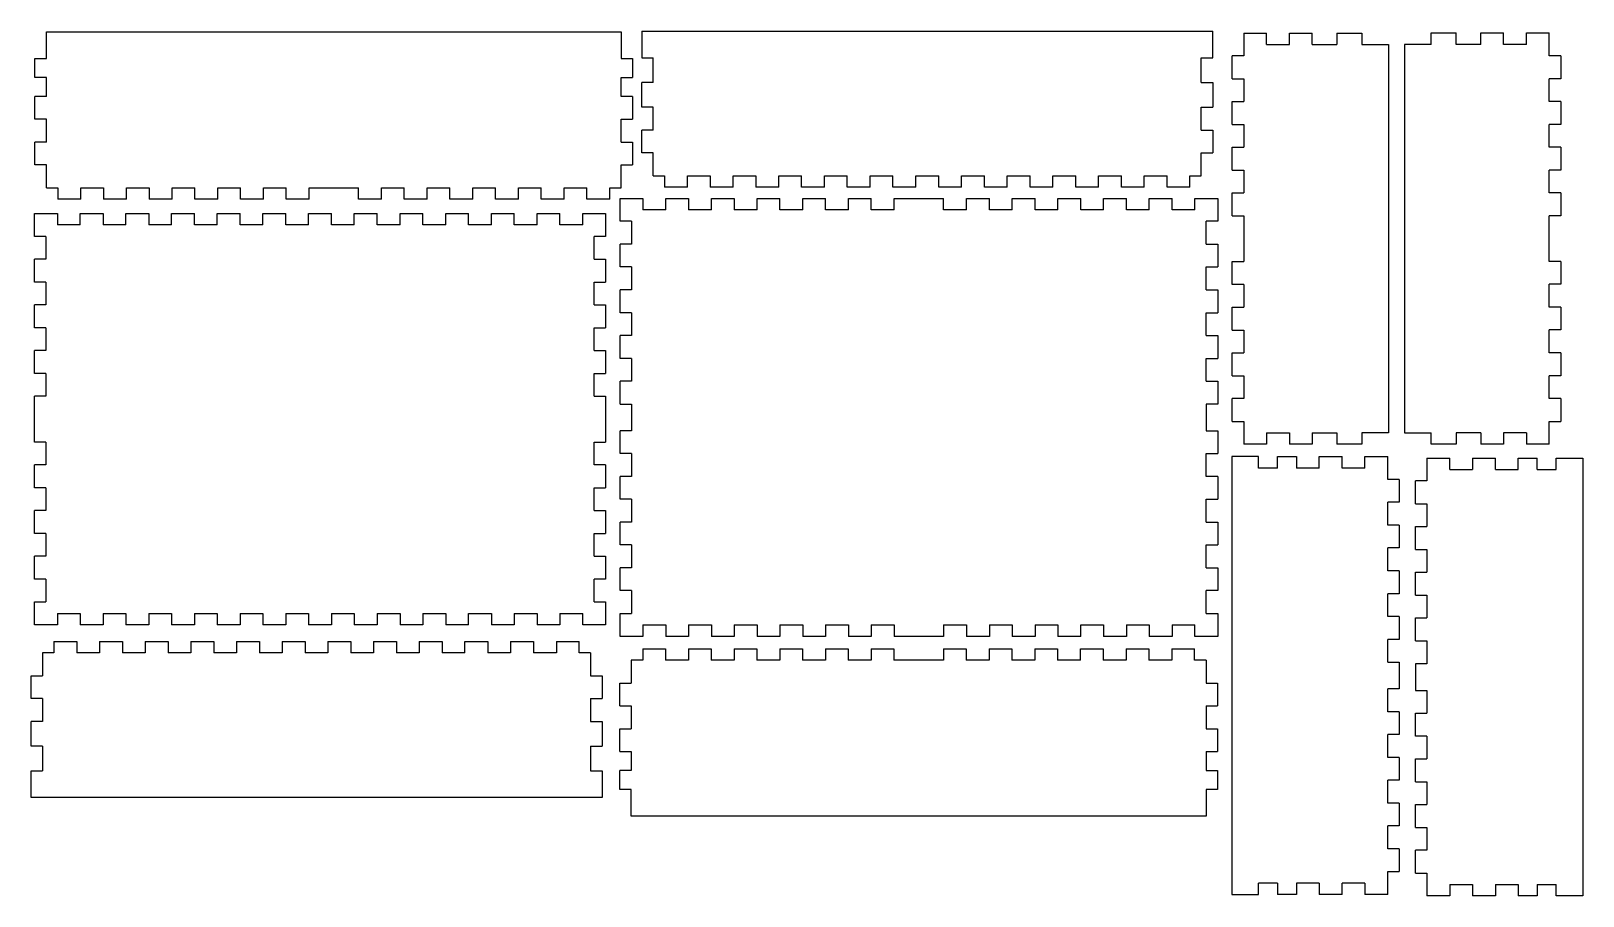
# Model space of a CAD drawing. Extents: x -204 to 204, y -114 to 114.
import ezdxf

# ---------------------------------------------------------------- set-up
doc = ezdxf.new("R2010")
doc.units = 0
doc.layers.get('0').update_dxf_attribs({"linetype": 'CONTINUOUS'})

msp = doc.modelspace()

# ---------------------------------------------------------------- linework, layer by layer
for p, q in [((-199.81, 106.4), (-199.81, 113.4)), ((-199.81, 113.4), (-48.81, 113.4)), ((-48.81, 113.4), (-48.81, 106.4)), ((-43.41, 113.57), (-43.41, 106.57)), ((-43.41, 113.57), (106.59, 113.57)), ((106.59, 106.57), (106.59, 113.57)), ((114.73, 113.05), (114.73, 107.05)), ((114.73, 113.05), (120.73, 113.05)), ((120.73, 110.05), (120.73, 113.05)), ((126.73, 110.05), (126.73, 113.05)), ((126.73, 113.05), (132.73, 113.05)), ((132.73, 110.05), (132.73, 113.05)), ((139.23, 113.05), (145.73, 113.05)), ((139.23, 113.05), (139.23, 110.05)), ((145.73, 113.05), (145.73, 110.05)), ((164, 110.06), (164, 113.06)), ((164, 113.06), (170.5, 113.06)), ((170.5, 110.06), (170.5, 113.06)), ((177, 110.06), (177, 113.06)), ((177, 113.06), (183, 113.06)), ((183, 110.06), (183, 113.06)), ((189, 110.06), (189, 113.06)), ((189, 113.06), (195, 113.06)), ((195, 107.06), (195, 113.06)), ((-202.81, 101.4), (-202.81, 106.4)), ((-202.81, 106.4), (-199.81, 106.4)), ((-48.81, 106.4), (-45.81, 106.4)), ((-45.81, 106.4), (-45.81, 101.4)), ((-43.41, 106.57), (-40.41, 106.57)), ((-40.41, 100.07), (-40.41, 106.57)), ((103.59, 100.07), (103.59, 106.57)), ((103.59, 106.57), (106.59, 106.57)), ((111.73, 101.05), (111.73, 107.05)), ((114.73, 107.05), (111.73, 107.05)), ((120.73, 110.05), (126.73, 110.05)), ((132.73, 110.05), (139.23, 110.05)), ((145.73, 110.05), (152.73, 110.05)), ((152.73, 110.05), (152.73, 8.05)), ((164, 110.06), (157, 110.06)), ((157, 110.06), (157, 8.06)), ((177, 110.06), (170.5, 110.06)), ((189, 110.06), (183, 110.06)), ((198, 107.06), (195, 107.06)), ((198, 107.06), (198, 101.06)), ((-199.81, 101.4), (-202.81, 101.4)), ((-199.81, 96.4), (-199.81, 101.4)), ((-48.81, 101.4), (-45.81, 101.4)), ((-48.81, 96.4), (-48.81, 101.4)), ((-43.41, 93.57), (-43.41, 100.07)), ((-40.41, 100.07), (-43.41, 100.07)), ((103.59, 100.07), (106.59, 100.07)), ((106.59, 100.07), (106.59, 93.57)), ((111.73, 101.05), (114.73, 101.05)), ((114.73, 101.05), (114.73, 95.05)), ((198, 101.06), (195, 101.06)), ((195, 95.06), (195, 101.06)), ((-202.81, 90.4), (-202.81, 96.4)), ((-199.81, 96.4), (-202.81, 96.4)), ((-45.81, 96.4), (-48.81, 96.4)), ((-45.81, 96.4), (-45.81, 90.4)), ((111.73, 89.05), (111.73, 95.05)), ((111.73, 95.05), (114.73, 95.05)), ((198, 95.06), (195, 95.06)), ((198, 95.06), (198, 89.06)), ((-199.81, 90.4), (-202.81, 90.4)), ((-199.81, 84.4), (-199.81, 90.4)), ((-48.81, 84.4), (-48.81, 90.4)), ((-48.81, 90.4), (-45.81, 90.4)), ((-40.41, 93.57), (-43.41, 93.57)), ((-40.41, 87.57), (-40.41, 93.57)), ((103.59, 93.57), (106.59, 93.57)), ((103.59, 87.57), (103.59, 93.57)), ((-43.41, 81.57), (-43.41, 87.57)), ((-40.41, 87.57), (-43.41, 87.57)), ((103.59, 87.57), (106.59, 87.57)), ((106.59, 87.57), (106.59, 81.57)), ((111.73, 89.05), (114.73, 89.05)), ((114.73, 89.05), (114.73, 83.05)), ((195, 83.06), (195, 89.06)), ((198, 89.06), (195, 89.06)), ((-199.81, 84.4), (-202.81, 84.4)), ((-202.81, 78.4), (-202.81, 84.4)), ((-48.81, 84.4), (-45.81, 84.4)), ((-45.81, 84.4), (-45.81, 78.4)), ((-40.41, 81.57), (-43.41, 81.57)), ((-40.41, 75.57), (-40.41, 81.57)), ((103.59, 81.57), (106.59, 81.57)), ((103.59, 75.57), (103.59, 81.57)), ((111.73, 77.05), (111.73, 83.05)), ((111.73, 83.05), (114.73, 83.05)), ((198, 83.06), (195, 83.06)), ((198, 83.06), (198, 77.06)), ((-199.81, 78.4), (-202.81, 78.4)), ((-199.81, 72.4), (-199.81, 78.4)), ((-48.81, 72.4), (-48.81, 78.4)), ((-48.81, 78.4), (-45.81, 78.4)), ((-40.41, 75.57), (-37.41, 75.57)), ((-37.41, 75.57), (-37.41, 72.57)), ((-31.41, 72.57), (-31.41, 75.57)), ((-31.41, 75.57), (-25.41, 75.57)), ((-25.41, 75.57), (-25.41, 72.57)), ((-19.41, 72.57), (-19.41, 75.57)), ((-19.41, 75.57), (-13.41, 75.57)), ((-13.41, 75.57), (-13.41, 72.57)), ((-7.41, 72.57), (-7.41, 75.57)), ((-7.41, 75.57), (-1.41, 75.57)), ((-1.41, 72.57), (-1.41, 75.57)), ((4.59, 72.57), (4.59, 75.57)), ((4.59, 75.57), (10.59, 75.57)), ((10.59, 72.57), (10.59, 75.57)), ((16.59, 72.57), (16.59, 75.57)), ((16.59, 75.57), (22.59, 75.57)), ((22.59, 72.57), (22.59, 75.57)), ((28.59, 72.57), (28.59, 75.57)), ((28.59, 75.57), (34.59, 75.57)), ((34.59, 72.57), (34.59, 75.57)), ((40.59, 72.57), (40.59, 75.57)), ((40.59, 75.57), (46.59, 75.57)), ((46.59, 72.57), (46.59, 75.57)), ((52.59, 72.57), (52.59, 75.57)), ((52.59, 75.57), (58.59, 75.57)), ((58.59, 72.57), (58.59, 75.57)), ((64.59, 75.57), (70.59, 75.57)), ((64.59, 72.57), (64.59, 75.57)), ((70.59, 72.57), (70.59, 75.57)), ((76.59, 72.57), (76.59, 75.57)), ((76.59, 75.57), (82.59, 75.57)), ((82.59, 72.57), (82.59, 75.57)), ((88.59, 72.57), (88.59, 75.57)), ((88.59, 75.57), (94.59, 75.57)), ((94.59, 72.57), (94.59, 75.57)), ((100.59, 72.57), (100.59, 75.57)), ((100.59, 75.57), (103.59, 75.57)), ((111.73, 77.05), (114.73, 77.05)), ((114.73, 77.05), (114.73, 71.05)), ((195, 71.06), (195, 77.06)), ((198, 77.06), (195, 77.06)), ((-199.81, 72.4), (-196.81, 72.4)), ((-196.81, 72.4), (-196.81, 69.4)), ((-190.81, 69.4), (-196.81, 69.4)), ((-190.81, 69.4), (-190.81, 72.4)), ((-190.81, 72.4), (-184.81, 72.4)), ((-184.81, 72.4), (-184.81, 69.4)), ((-178.81, 69.4), (-184.81, 69.4)), ((-178.81, 72.4), (-172.81, 72.4)), ((-178.81, 69.4), (-178.81, 72.4)), ((-172.81, 72.4), (-172.81, 69.4)), ((-166.81, 69.4), (-172.81, 69.4)), ((-166.81, 69.4), (-166.81, 72.4)), ((-166.81, 72.4), (-160.81, 72.4)), ((-160.81, 69.4), (-160.81, 72.4)), ((-154.81, 69.4), (-160.81, 69.4)), ((-154.81, 69.4), (-154.81, 72.4)), ((-154.81, 72.4), (-148.81, 72.4)), ((-148.81, 69.4), (-148.81, 72.4)), ((-142.81, 69.4), (-148.81, 69.4)), ((-142.81, 72.4), (-136.81, 72.4)), ((-142.81, 69.4), (-142.81, 72.4)), ((-136.81, 69.4), (-136.81, 72.4)), ((-130.81, 69.4), (-136.81, 69.4)), ((-130.81, 72.4), (-117.81, 72.4)), ((-130.81, 69.4), (-130.81, 72.4)), ((-117.81, 69.4), (-117.81, 72.4)), ((-111.81, 69.4), (-117.81, 69.4)), ((-111.81, 69.4), (-111.81, 72.4)), ((-111.81, 72.4), (-105.81, 72.4)), ((-105.81, 69.4), (-105.81, 72.4)), ((-99.81, 69.4), (-105.81, 69.4)), ((-99.81, 69.4), (-99.81, 72.4)), ((-99.81, 72.4), (-93.81, 72.4)), ((-93.81, 69.4), (-93.81, 72.4)), ((-87.81, 69.4), (-93.81, 69.4)), ((-87.81, 69.4), (-87.81, 72.4)), ((-87.81, 72.4), (-81.81, 72.4)), ((-81.81, 69.4), (-81.81, 72.4)), ((-75.81, 69.4), (-81.81, 69.4)), ((-75.81, 69.4), (-75.81, 72.4)), ((-75.81, 72.4), (-69.81, 72.4)), ((-69.81, 69.4), (-69.81, 72.4)), ((-63.81, 69.4), (-69.81, 69.4)), ((-63.81, 72.4), (-57.81, 72.4)), ((-63.81, 69.4), (-63.81, 72.4)), ((-57.81, 69.4), (-57.81, 72.4)), ((-51.81, 69.4), (-57.81, 69.4)), ((-51.81, 69.4), (-51.81, 72.4)), ((-51.81, 72.4), (-48.81, 72.4)), ((-49.1, 69.61), (-43.1, 69.61)), ((-49.1, 63.61), (-49.1, 69.61)), ((-43.1, 69.61), (-43.1, 66.61)), ((-31.41, 72.57), (-37.41, 72.57)), ((-37.1, 66.61), (-37.1, 69.61)), ((-37.1, 69.61), (-31.1, 69.61)), ((-31.1, 69.61), (-31.1, 66.61)), ((-19.41, 72.57), (-25.41, 72.57)), ((-25.1, 66.61), (-25.1, 69.61)), ((-25.1, 69.61), (-19.1, 69.61)), ((-19.1, 69.61), (-19.1, 66.61)), ((-7.41, 72.57), (-13.41, 72.57)), ((-13.1, 66.61), (-13.1, 69.61)), ((-13.1, 69.61), (-7.1, 69.61)), ((-7.1, 66.61), (-7.1, 69.61)), ((4.59, 72.57), (-1.41, 72.57)), ((-1.1, 66.61), (-1.1, 69.61)), ((-1.1, 69.61), (4.9, 69.61)), ((4.9, 66.61), (4.9, 69.61)), ((16.59, 72.57), (10.59, 72.57)), ((10.9, 69.61), (16.9, 69.61)), ((10.9, 66.61), (10.9, 69.61)), ((16.9, 66.61), (16.9, 69.61)), ((28.59, 72.57), (22.59, 72.57)), ((22.9, 66.61), (22.9, 69.61)), ((22.9, 69.61), (35.9, 69.61)), ((40.59, 72.57), (34.59, 72.57)), ((35.9, 66.61), (35.9, 69.61)), ((41.9, 66.61), (41.9, 69.61)), ((41.9, 69.61), (47.9, 69.61)), ((52.59, 72.57), (46.59, 72.57)), ((47.9, 66.61), (47.9, 69.61)), ((53.9, 66.61), (53.9, 69.61)), ((53.9, 69.61), (59.9, 69.61)), ((64.59, 72.57), (58.59, 72.57)), ((59.9, 66.61), (59.9, 69.61)), ((65.9, 66.61), (65.9, 69.61)), ((65.9, 69.61), (71.9, 69.61)), ((76.59, 72.57), (70.59, 72.57)), ((71.9, 66.61), (71.9, 69.61)), ((77.9, 69.61), (83.9, 69.61)), ((77.9, 66.61), (77.9, 69.61)), ((88.59, 72.57), (82.59, 72.57)), ((83.9, 66.61), (83.9, 69.61)), ((89.9, 69.61), (95.9, 69.61)), ((89.9, 66.61), (89.9, 69.61)), ((100.59, 72.57), (94.59, 72.57)), ((95.9, 66.61), (95.9, 69.61)), ((101.9, 69.61), (107.9, 69.61)), ((101.9, 66.61), (101.9, 69.61)), ((107.9, 69.61), (107.9, 63.61)), ((111.73, 71.05), (114.73, 71.05)), ((111.73, 65.05), (111.73, 71.05)), ((198, 71.06), (195, 71.06)), ((198, 71.06), (198, 65.06)), ((-202.92, 65.64), (-196.92, 65.64)), ((-202.92, 59.64), (-202.92, 65.64)), ((-196.92, 65.64), (-196.92, 62.64)), ((-190.92, 62.64), (-190.92, 65.64)), ((-190.92, 65.64), (-184.92, 65.64)), ((-184.92, 65.64), (-184.92, 62.64)), ((-178.92, 62.64), (-178.92, 65.64)), ((-178.92, 65.64), (-172.92, 65.64)), ((-172.92, 65.64), (-172.92, 62.64)), ((-166.92, 62.64), (-166.92, 65.64)), ((-166.92, 65.64), (-160.92, 65.64)), ((-160.92, 62.64), (-160.92, 65.64)), ((-154.92, 62.64), (-154.92, 65.64)), ((-154.92, 65.64), (-148.92, 65.64)), ((-148.92, 62.64), (-148.92, 65.64)), ((-142.92, 65.64), (-136.92, 65.64)), ((-142.92, 62.64), (-142.92, 65.64)), ((-136.92, 62.64), (-136.92, 65.64)), ((-130.92, 62.64), (-130.92, 65.64)), ((-130.92, 65.64), (-124.92, 65.64)), ((-124.92, 62.64), (-124.92, 65.64)), ((-118.92, 62.64), (-118.92, 65.64)), ((-118.92, 65.64), (-112.92, 65.64)), ((-112.92, 62.64), (-112.92, 65.64)), ((-106.92, 62.64), (-106.92, 65.64)), ((-106.92, 65.64), (-100.92, 65.64)), ((-100.92, 62.64), (-100.92, 65.64)), ((-94.92, 62.64), (-94.92, 65.64)), ((-94.92, 65.64), (-88.92, 65.64)), ((-88.92, 62.64), (-88.92, 65.64)), ((-82.92, 62.64), (-82.92, 65.64)), ((-82.92, 65.64), (-76.92, 65.64)), ((-76.92, 62.64), (-76.92, 65.64)), ((-70.92, 62.64), (-70.92, 65.64)), ((-70.92, 65.64), (-64.92, 65.64)), ((-64.92, 62.64), (-64.92, 65.64)), ((-58.92, 65.64), (-52.92, 65.64)), ((-58.92, 62.64), (-58.92, 65.64)), ((-52.92, 65.64), (-52.92, 59.64)), ((-37.1, 66.61), (-43.1, 66.61)), ((-25.1, 66.61), (-31.1, 66.61)), ((-13.1, 66.61), (-19.1, 66.61)), ((-1.1, 66.61), (-7.1, 66.61)), ((10.9, 66.61), (4.9, 66.61)), ((22.9, 66.61), (16.9, 66.61)), ((41.9, 66.61), (35.9, 66.61)), ((53.9, 66.61), (47.9, 66.61)), ((65.9, 66.61), (59.9, 66.61)), ((77.9, 66.61), (71.9, 66.61)), ((89.9, 66.61), (83.9, 66.61)), ((101.9, 66.61), (95.9, 66.61)), ((-190.92, 62.64), (-196.92, 62.64)), ((-178.92, 62.64), (-184.92, 62.64)), ((-166.92, 62.64), (-172.92, 62.64)), ((-154.92, 62.64), (-160.92, 62.64)), ((-142.92, 62.64), (-148.92, 62.64)), ((-130.92, 62.64), (-136.92, 62.64)), ((-118.92, 62.64), (-124.92, 62.64)), ((-106.92, 62.64), (-112.92, 62.64)), ((-94.92, 62.64), (-100.92, 62.64)), ((-82.92, 62.64), (-88.92, 62.64)), ((-70.92, 62.64), (-76.92, 62.64)), ((-58.92, 62.64), (-64.92, 62.64)), ((-46.1, 63.61), (-49.1, 63.61)), ((-46.1, 63.61), (-46.1, 57.61)), ((104.9, 57.61), (104.9, 63.61)), ((107.9, 63.61), (104.9, 63.61)), ((111.73, 65.05), (114.73, 65.05)), ((114.73, 65.05), (114.73, 53.05)), ((195, 53.06), (195, 65.06)), ((198, 65.06), (195, 65.06)), ((-199.92, 59.64), (-202.92, 59.64)), ((-199.92, 59.64), (-199.92, 53.64)), ((-52.92, 59.64), (-55.92, 59.64)), ((-55.92, 53.64), (-55.92, 59.64)), ((-46.1, 57.61), (-49.1, 57.61)), ((-49.1, 51.61), (-49.1, 57.61)), ((104.9, 57.61), (107.9, 57.61)), ((107.9, 57.61), (107.9, 51.61)), ((-202.92, 47.64), (-202.92, 53.64)), ((-199.92, 53.64), (-202.92, 53.64)), ((-55.92, 53.64), (-52.92, 53.64)), ((-52.92, 53.64), (-52.92, 47.64)), ((111.73, 53.05), (114.73, 53.05)), ((111.73, 47.05), (111.73, 53.05)), ((198, 53.06), (195, 53.06)), ((198, 53.06), (198, 47.06)), ((-46.1, 51.61), (-49.1, 51.61)), ((-46.1, 51.61), (-46.1, 45.61)), ((104.9, 45.61), (104.9, 51.61)), ((104.9, 51.61), (107.9, 51.61)), ((-199.92, 47.64), (-202.92, 47.64)), ((-199.92, 47.64), (-199.92, 41.64)), ((-55.92, 47.64), (-52.92, 47.64)), ((-55.92, 41.64), (-55.92, 47.64)), ((-46.1, 45.61), (-49.1, 45.61)), ((-49.1, 39.61), (-49.1, 45.61)), ((104.9, 45.61), (107.9, 45.61)), ((107.9, 45.61), (107.9, 39.61)), ((114.73, 47.05), (111.73, 47.05)), ((114.73, 47.05), (114.73, 41.05)), ((195, 41.06), (195, 47.06)), ((198, 47.06), (195, 47.06)), ((-202.92, 35.64), (-202.92, 41.64)), ((-199.92, 41.64), (-202.92, 41.64)), ((-55.92, 41.64), (-52.92, 41.64)), ((-52.92, 41.64), (-52.92, 35.64)), ((111.73, 35.05), (111.73, 41.05)), ((111.73, 41.05), (114.73, 41.05)), ((198, 41.06), (195, 41.06)), ((198, 41.06), (198, 35.06)), ((-46.1, 39.61), (-49.1, 39.61)), ((-46.1, 39.61), (-46.1, 33.61)), ((104.9, 39.61), (107.9, 39.61)), ((104.9, 33.61), (104.9, 39.61)), ((-199.92, 35.64), (-202.92, 35.64)), ((-199.92, 35.64), (-199.92, 29.64)), ((-55.92, 35.64), (-52.92, 35.64)), ((-55.92, 29.64), (-55.92, 35.64)), ((-46.1, 33.61), (-49.1, 33.61)), ((-49.1, 27.61), (-49.1, 33.61)), ((104.9, 33.61), (107.9, 33.61)), ((107.9, 33.61), (107.9, 27.61)), ((111.73, 35.05), (114.73, 35.05)), ((114.73, 35.05), (114.73, 29.05)), ((195, 29.06), (195, 35.06)), ((198, 35.06), (195, 35.06)), ((-202.92, 23.64), (-202.92, 29.64)), ((-199.92, 29.64), (-202.92, 29.64)), ((-55.92, 29.64), (-52.92, 29.64)), ((-52.92, 29.64), (-52.92, 23.64)), ((111.73, 23.05), (111.73, 29.05)), ((111.73, 29.05), (114.73, 29.05)), ((198, 29.06), (195, 29.06)), ((198, 29.06), (198, 23.06)), ((-46.1, 27.61), (-49.1, 27.61)), ((-46.1, 27.61), (-46.1, 21.61)), ((104.9, 21.61), (104.9, 27.61)), ((104.9, 27.61), (107.9, 27.61)), ((-199.92, 23.64), (-202.92, 23.64)), ((-199.92, 23.64), (-199.92, 17.64)), ((-55.92, 23.64), (-52.92, 23.64)), ((-55.92, 17.64), (-55.92, 23.64)), ((-49.1, 15.61), (-49.1, 21.61)), ((-46.1, 21.61), (-49.1, 21.61)), ((104.9, 21.61), (107.9, 21.61)), ((107.9, 21.61), (107.9, 15.61)), ((111.73, 23.05), (114.73, 23.05)), ((114.73, 23.05), (114.73, 17.05)), ((195, 17.06), (195, 23.06)), ((198, 23.06), (195, 23.06)), ((-202.92, 5.64), (-202.92, 17.64)), ((-199.92, 17.64), (-202.92, 17.64)), ((-55.92, 17.64), (-52.92, 17.64)), ((-52.92, 17.64), (-52.92, 5.64)), ((114.73, 17.05), (111.73, 17.05)), ((111.73, 11.05), (111.73, 17.05)), ((198, 17.06), (195, 17.06)), ((198, 17.06), (198, 11.06)), ((-49.1, 15.61), (-46.1, 15.61)), ((-46.1, 15.61), (-46.1, 8.61)), ((107.9, 15.61), (104.9, 15.61)), ((104.9, 15.61), (104.9, 8.61)), ((-49.1, 2.61), (-49.1, 8.61)), ((-46.1, 8.61), (-49.1, 8.61)), ((104.9, 8.61), (107.9, 8.61)), ((107.9, 8.61), (107.9, 2.61)), ((111.73, 11.05), (114.73, 11.05)), ((114.73, 11.05), (114.73, 5.05)), ((195, 5.06), (195, 11.06)), ((195, 11.06), (198, 11.06)), ((-199.92, 5.64), (-202.92, 5.64)), ((-199.92, 5.64), (-199.92, -0.36)), ((-55.92, 5.64), (-52.92, 5.64)), ((-55.92, -0.36), (-55.92, 5.64)), ((120.73, 5.05), (114.73, 5.05)), ((120.73, 8.05), (126.73, 8.05)), ((120.73, 8.05), (120.73, 5.05)), ((126.73, 8.05), (126.73, 5.05)), ((132.73, 5.05), (126.73, 5.05)), ((132.73, 8.05), (139.23, 8.05)), ((132.73, 8.05), (132.73, 5.05)), ((139.23, 8.05), (139.23, 5.05)), ((145.73, 5.05), (139.23, 5.05)), ((152.73, 8.05), (145.73, 8.05)), ((145.73, 8.05), (145.73, 5.05)), ((157, 8.06), (164, 8.06)), ((164, 5.06), (164, 8.06)), ((170.5, 5.06), (164, 5.06)), ((170.5, 8.06), (170.5, 5.06)), ((177, 8.06), (170.5, 8.06)), ((177, 8.06), (177, 5.06)), ((183, 5.06), (177, 5.06)), ((183, 8.06), (183, 5.06)), ((189, 8.06), (183, 8.06)), ((189, 8.06), (189, 5.06)), ((195, 5.06), (189, 5.06)), ((-46.1, 2.61), (-49.1, 2.61)), ((-46.1, 2.61), (-46.1, -3.39)), ((104.9, 2.61), (107.9, 2.61)), ((104.9, -3.39), (104.9, 2.61)), ((111.57, 1.81), (111.57, -113.19)), ((118.57, 1.81), (111.57, 1.81)), ((118.57, -1.19), (118.57, 1.81)), ((123.57, -1.19), (123.57, 1.81)), ((123.57, 1.81), (128.57, 1.81)), ((128.57, 1.81), (128.57, -1.19)), ((134.57, 1.81), (140.57, 1.81)), ((134.57, -1.19), (134.57, 1.81)), ((140.57, -1.19), (140.57, 1.81)), ((146.57, 1.81), (152.57, 1.81)), ((146.57, -1.19), (146.57, 1.81)), ((152.57, -4.19), (152.57, 1.81)), ((162.85, 1.43), (162.85, -4.57)), ((162.85, 1.43), (168.85, 1.43)), ((168.85, -1.57), (168.85, 1.43)), ((174.85, 1.43), (180.85, 1.43)), ((174.85, 1.43), (174.85, -1.57)), ((180.85, -1.57), (180.85, 1.43)), ((186.85, -1.57), (186.85, 1.43)), ((186.85, 1.43), (191.85, 1.43)), ((191.85, -1.57), (191.85, 1.43)), ((196.85, -1.57), (196.85, 1.43)), ((196.85, 1.43), (203.85, 1.43)), ((203.85, 1.43), (203.85, -113.57)), ((-202.92, -6.36), (-202.92, -0.36)), ((-199.92, -0.36), (-202.92, -0.36)), ((-52.92, -0.36), (-55.92, -0.36)), ((-52.92, -0.36), (-52.92, -6.36)), ((-49.1, -9.39), (-49.1, -3.39)), ((-46.1, -3.39), (-49.1, -3.39)), ((107.9, -3.39), (104.9, -3.39)), ((107.9, -3.39), (107.9, -9.39)), ((123.57, -1.19), (118.57, -1.19)), ((134.57, -1.19), (128.57, -1.19)), ((146.57, -1.19), (140.57, -1.19)), ((168.85, -1.57), (174.85, -1.57)), ((180.85, -1.57), (186.85, -1.57)), ((191.85, -1.57), (196.85, -1.57)), ((-199.92, -6.36), (-202.92, -6.36)), ((-199.92, -6.36), (-199.92, -12.36)), ((-55.92, -6.36), (-52.92, -6.36)), ((-55.92, -12.36), (-55.92, -6.36)), ((155.57, -4.19), (152.57, -4.19)), ((155.57, -4.19), (155.57, -10.19)), ((159.85, -10.57), (159.85, -4.57)), ((162.85, -4.57), (159.85, -4.57)), ((-46.1, -9.39), (-49.1, -9.39)), ((-46.1, -9.39), (-46.1, -15.39)), ((104.9, -9.39), (107.9, -9.39)), ((104.9, -15.39), (104.9, -9.39)), ((155.57, -10.19), (152.57, -10.19)), ((152.57, -16.19), (152.57, -10.19)), ((159.85, -10.57), (162.85, -10.57)), ((162.85, -10.57), (162.85, -16.57)), ((-202.92, -18.36), (-202.92, -12.36)), ((-199.92, -12.36), (-202.92, -12.36)), ((-55.92, -12.36), (-52.92, -12.36)), ((-52.92, -12.36), (-52.92, -18.36)), ((-46.1, -15.39), (-49.1, -15.39)), ((-49.1, -21.39), (-49.1, -15.39)), ((104.9, -15.39), (107.9, -15.39)), ((107.9, -15.39), (107.9, -21.39)), ((155.57, -16.19), (152.57, -16.19)), ((155.57, -16.19), (155.57, -22.19)), ((-199.92, -18.36), (-202.92, -18.36)), ((-199.92, -18.36), (-199.92, -24.36)), ((-55.92, -18.36), (-52.92, -18.36)), ((-55.92, -24.36), (-55.92, -18.36)), ((159.85, -22.57), (159.85, -16.57)), ((159.85, -16.57), (162.85, -16.57)), ((-202.92, -30.36), (-202.92, -24.36)), ((-199.92, -24.36), (-202.92, -24.36)), ((-55.92, -24.36), (-52.92, -24.36)), ((-52.92, -24.36), (-52.92, -30.36)), ((-46.1, -21.39), (-49.1, -21.39)), ((-46.1, -21.39), (-46.1, -27.39)), ((104.9, -21.39), (107.9, -21.39)), ((104.9, -27.39), (104.9, -21.39)), ((155.57, -22.19), (152.57, -22.19)), ((152.57, -28.19), (152.57, -22.19)), ((159.85, -22.57), (162.85, -22.57)), ((162.85, -22.57), (162.85, -28.57)), ((-46.1, -27.39), (-49.1, -27.39)), ((-49.1, -33.39), (-49.1, -27.39)), ((104.9, -27.39), (107.9, -27.39)), ((107.9, -27.39), (107.9, -33.39)), ((155.57, -28.19), (152.57, -28.19)), ((155.57, -28.19), (155.57, -34.19)), ((-199.92, -30.36), (-202.92, -30.36)), ((-199.92, -30.36), (-199.92, -36.36)), ((-52.92, -30.36), (-55.92, -30.36)), ((-55.92, -36.36), (-55.92, -30.36)), ((159.85, -34.57), (159.85, -28.57)), ((159.85, -28.57), (162.85, -28.57)), ((-202.92, -42.36), (-202.92, -36.36)), ((-202.92, -36.36), (-199.92, -36.36)), ((-55.92, -36.36), (-52.92, -36.36)), ((-52.92, -36.36), (-52.92, -42.36)), ((-46.1, -33.39), (-49.1, -33.39)), ((-46.1, -33.39), (-46.1, -39.39)), ((107.9, -33.39), (104.9, -33.39)), ((104.9, -39.39), (104.9, -33.39)), ((155.57, -34.19), (152.57, -34.19)), ((152.57, -40.19), (152.57, -34.19)), ((159.85, -34.57), (162.85, -34.57)), ((162.85, -34.57), (162.85, -40.57)), ((-196.92, -39.36), (-190.92, -39.36)), ((-196.92, -39.36), (-196.92, -42.36)), ((-190.92, -39.36), (-190.92, -42.36)), ((-184.92, -39.36), (-178.92, -39.36)), ((-184.92, -39.36), (-184.92, -42.36)), ((-178.92, -39.36), (-178.92, -42.36)), ((-172.92, -39.36), (-166.92, -39.36)), ((-172.92, -39.36), (-172.92, -42.36)), ((-166.92, -39.36), (-166.92, -42.36)), ((-160.92, -39.36), (-154.92, -39.36)), ((-160.92, -39.36), (-160.92, -42.36)), ((-154.92, -39.36), (-154.92, -42.36)), ((-148.92, -39.36), (-142.92, -39.36)), ((-148.92, -39.36), (-148.92, -42.36)), ((-142.92, -39.36), (-142.92, -42.36)), ((-136.92, -39.36), (-130.92, -39.36)), ((-136.92, -39.36), (-136.92, -42.36)), ((-130.92, -39.36), (-130.92, -42.36)), ((-124.92, -39.36), (-118.92, -39.36)), ((-124.92, -39.36), (-124.92, -42.36)), ((-118.92, -39.36), (-118.92, -42.36)), ((-112.92, -39.36), (-106.92, -39.36)), ((-112.92, -39.36), (-112.92, -42.36)), ((-106.92, -39.36), (-106.92, -42.36)), ((-100.92, -39.36), (-94.92, -39.36)), ((-100.92, -39.36), (-100.92, -42.36)), ((-94.92, -39.36), (-94.92, -42.36)), ((-88.92, -39.36), (-82.92, -39.36)), ((-88.92, -42.36), (-88.92, -39.36)), ((-82.92, -39.36), (-82.92, -42.36)), ((-76.92, -39.36), (-70.92, -39.36)), ((-76.92, -39.36), (-76.92, -42.36)), ((-70.92, -39.36), (-70.92, -42.36)), ((-64.92, -39.36), (-58.92, -39.36)), ((-64.92, -39.36), (-64.92, -42.36)), ((-58.92, -42.36), (-58.92, -39.36)), ((-49.1, -39.39), (-46.1, -39.39)), ((-49.1, -45.39), (-49.1, -39.39)), ((104.9, -39.39), (107.9, -39.39)), ((107.9, -39.39), (107.9, -45.39)), ((155.57, -40.19), (152.57, -40.19)), ((155.57, -40.19), (155.57, -46.19)), ((159.85, -46.57), (159.85, -40.57)), ((159.85, -40.57), (162.85, -40.57)), ((-196.92, -42.36), (-202.92, -42.36)), ((-184.92, -42.36), (-190.92, -42.36)), ((-172.92, -42.36), (-178.92, -42.36)), ((-160.92, -42.36), (-166.92, -42.36)), ((-148.92, -42.36), (-154.92, -42.36)), ((-136.92, -42.36), (-142.92, -42.36)), ((-124.92, -42.36), (-130.92, -42.36)), ((-112.92, -42.36), (-118.92, -42.36)), ((-100.92, -42.36), (-106.92, -42.36)), ((-88.92, -42.36), (-94.92, -42.36)), ((-76.92, -42.36), (-82.92, -42.36)), ((-64.92, -42.36), (-70.92, -42.36)), ((-52.92, -42.36), (-58.92, -42.36)), ((-43.1, -42.39), (-43.1, -45.39)), ((-43.1, -42.39), (-37.1, -42.39)), ((-37.1, -42.39), (-37.1, -45.39)), ((-31.1, -42.39), (-31.1, -45.39)), ((-31.1, -42.39), (-25.1, -42.39)), ((-25.1, -42.39), (-25.1, -45.39)), ((-19.1, -42.39), (-19.1, -45.39)), ((-19.1, -42.39), (-13.1, -42.39)), ((-13.1, -42.39), (-13.1, -45.39)), ((-7.1, -42.39), (-7.1, -45.39)), ((-7.1, -42.39), (-1.1, -42.39)), ((-1.1, -42.39), (-1.1, -45.39)), ((4.9, -42.39), (10.9, -42.39)), ((4.9, -42.39), (4.9, -45.39)), ((10.9, -42.39), (10.9, -45.39)), ((16.9, -42.39), (22.9, -42.39)), ((16.9, -42.39), (16.9, -45.39)), ((22.9, -42.39), (22.9, -45.39)), ((35.9, -42.39), (35.9, -45.39)), ((35.9, -42.39), (41.9, -42.39)), ((41.9, -42.39), (41.9, -45.39)), ((47.9, -42.39), (53.9, -42.39)), ((47.9, -42.39), (47.9, -45.39)), ((53.9, -42.39), (53.9, -45.39)), ((59.9, -42.39), (59.9, -45.39)), ((59.9, -42.39), (65.9, -42.39)), ((65.9, -42.39), (65.9, -45.39)), ((71.9, -42.39), (77.9, -42.39)), ((71.9, -45.39), (71.9, -42.39)), ((77.9, -42.39), (77.9, -45.39)), ((83.9, -42.39), (83.9, -45.39)), ((83.9, -42.39), (89.9, -42.39)), ((89.9, -42.39), (89.9, -45.39)), ((95.9, -42.39), (95.9, -45.39)), ((95.9, -42.39), (101.9, -42.39)), ((101.9, -45.39), (101.9, -42.39)), ((-197.85, -46.72), (-191.85, -46.72)), ((-197.85, -46.72), (-197.85, -49.72)), ((-191.85, -46.72), (-191.85, -49.72)), ((-185.85, -46.72), (-179.85, -46.72)), ((-185.85, -46.72), (-185.85, -49.72)), ((-179.85, -46.72), (-179.85, -49.72)), ((-173.85, -46.72), (-173.85, -49.72)), ((-173.85, -46.72), (-167.85, -46.72)), ((-167.85, -46.72), (-167.85, -49.72)), ((-161.85, -46.72), (-161.85, -49.72)), ((-161.85, -46.72), (-155.85, -46.72)), ((-155.85, -46.72), (-155.85, -49.72)), ((-149.85, -46.72), (-149.85, -49.72)), ((-149.85, -46.72), (-143.85, -46.72)), ((-143.85, -46.72), (-143.85, -49.72)), ((-137.85, -46.72), (-137.85, -49.72)), ((-137.85, -46.72), (-131.85, -46.72)), ((-131.85, -46.72), (-131.85, -49.72)), ((-125.85, -46.72), (-119.85, -46.72)), ((-125.85, -46.72), (-125.85, -49.72)), ((-119.85, -46.72), (-119.85, -49.72)), ((-113.85, -46.72), (-113.85, -49.72)), ((-113.85, -46.72), (-107.85, -46.72)), ((-107.85, -46.72), (-107.85, -49.72)), ((-101.85, -46.72), (-101.85, -49.72)), ((-101.85, -46.72), (-95.85, -46.72)), ((-95.85, -46.72), (-95.85, -49.72)), ((-89.85, -49.72), (-89.85, -46.72)), ((-89.85, -46.72), (-83.85, -46.72)), ((-83.85, -46.72), (-83.85, -49.72)), ((-77.85, -46.72), (-77.85, -49.72)), ((-77.85, -46.72), (-71.85, -46.72)), ((-71.85, -46.72), (-71.85, -49.72)), ((-65.85, -46.72), (-65.85, -49.72)), ((-65.85, -46.72), (-59.85, -46.72)), ((-59.85, -49.72), (-59.85, -46.72)), ((-43.1, -45.39), (-49.1, -45.39)), ((-43.16, -48.65), (-37.16, -48.65)), ((-43.16, -48.65), (-43.16, -51.65)), ((-37.16, -48.65), (-37.16, -51.65)), ((-31.1, -45.39), (-37.1, -45.39)), ((-31.16, -48.65), (-31.16, -51.65)), ((-31.16, -48.65), (-25.16, -48.65)), ((-25.16, -48.65), (-25.16, -51.65)), ((-19.1, -45.39), (-25.1, -45.39)), ((-19.16, -48.65), (-19.16, -51.65)), ((-19.16, -48.65), (-13.16, -48.65)), ((-13.16, -48.65), (-13.16, -51.65)), ((-7.1, -45.39), (-13.1, -45.39)), ((-7.16, -48.65), (-7.16, -51.65)), ((-7.16, -48.65), (-1.16, -48.65)), ((-1.16, -48.65), (-1.16, -51.65)), ((4.9, -45.39), (-1.1, -45.39)), ((4.84, -48.65), (4.84, -51.65)), ((4.84, -48.65), (10.84, -48.65)), ((10.84, -48.65), (10.84, -51.65)), ((16.9, -45.39), (10.9, -45.39)), ((16.84, -48.65), (22.84, -48.65)), ((16.84, -48.65), (16.84, -51.65)), ((22.84, -48.65), (22.84, -51.65)), ((35.9, -45.39), (22.9, -45.39)), ((35.84, -48.65), (41.84, -48.65)), ((35.84, -48.65), (35.84, -51.65)), ((41.84, -48.65), (41.84, -51.65)), ((47.9, -45.39), (41.9, -45.39)), ((47.84, -48.65), (47.84, -51.65)), ((47.84, -48.65), (53.84, -48.65)), ((53.84, -48.65), (53.84, -51.65)), ((59.9, -45.39), (53.9, -45.39)), ((59.84, -48.65), (59.84, -51.65)), ((59.84, -48.65), (65.84, -48.65)), ((65.84, -48.65), (65.84, -51.65)), ((71.9, -45.39), (65.9, -45.39)), ((71.84, -51.65), (71.84, -48.65)), ((71.84, -48.65), (77.84, -48.65)), ((77.84, -48.65), (77.84, -51.65)), ((83.9, -45.39), (77.9, -45.39)), ((83.84, -48.65), (83.84, -51.65)), ((83.84, -48.65), (89.84, -48.65)), ((89.84, -48.65), (89.84, -51.65)), ((95.9, -45.39), (89.9, -45.39)), ((95.84, -48.65), (95.84, -51.65)), ((95.84, -48.65), (101.84, -48.65)), ((101.84, -51.65), (101.84, -48.65)), ((107.9, -45.39), (101.9, -45.39)), ((155.57, -46.19), (152.57, -46.19)), ((152.57, -52.19), (152.57, -46.19)), ((159.85, -46.57), (162.85, -46.57)), ((162.85, -46.57), (162.85, -52.57)), ((-200.85, -49.72), (-200.85, -55.72)), ((-197.85, -49.72), (-200.85, -49.72)), ((-185.85, -49.72), (-191.85, -49.72)), ((-173.85, -49.72), (-179.85, -49.72)), ((-161.85, -49.72), (-167.85, -49.72)), ((-149.85, -49.72), (-155.85, -49.72)), ((-137.85, -49.72), (-143.85, -49.72)), ((-125.85, -49.72), (-131.85, -49.72)), ((-113.85, -49.72), (-119.85, -49.72)), ((-101.85, -49.72), (-107.85, -49.72)), ((-89.85, -49.72), (-95.85, -49.72)), ((-77.85, -49.72), (-83.85, -49.72)), ((-65.85, -49.72), (-71.85, -49.72)), ((-56.85, -49.72), (-59.85, -49.72)), ((-56.85, -49.72), (-56.85, -55.72)), ((-46.16, -51.65), (-46.16, -57.65)), ((-43.16, -51.65), (-46.16, -51.65)), ((-31.16, -51.65), (-37.16, -51.65)), ((-19.16, -51.65), (-25.16, -51.65)), ((-7.16, -51.65), (-13.16, -51.65)), ((4.84, -51.65), (-1.16, -51.65)), ((16.84, -51.65), (10.84, -51.65)), ((35.84, -51.65), (22.84, -51.65)), ((47.84, -51.65), (41.84, -51.65)), ((59.84, -51.65), (53.84, -51.65)), ((71.84, -51.65), (65.84, -51.65)), ((83.84, -51.65), (77.84, -51.65)), ((95.84, -51.65), (89.84, -51.65)), ((104.84, -51.65), (101.84, -51.65)), ((104.84, -51.65), (104.84, -57.65)), ((152.57, -52.19), (155.57, -52.19)), ((155.57, -52.19), (155.57, -59.19)), ((159.85, -52.57), (159.85, -59.57)), ((162.85, -52.57), (159.85, -52.57)), ((-203.85, -61.72), (-203.85, -55.72)), ((-203.85, -55.72), (-200.85, -55.72)), ((-56.85, -55.72), (-53.85, -55.72)), ((-53.85, -55.72), (-53.85, -61.72)), ((-49.16, -57.65), (-46.16, -57.65)), ((-49.16, -63.65), (-49.16, -57.65)), ((104.84, -57.65), (107.84, -57.65)), ((107.84, -57.65), (107.84, -63.65)), ((155.57, -59.19), (152.57, -59.19)), ((152.57, -65.19), (152.57, -59.19)), ((159.85, -59.57), (162.85, -59.57)), ((162.85, -59.57), (162.85, -65.57)), ((-200.85, -61.72), (-203.85, -61.72)), ((-200.85, -61.72), (-200.85, -67.72)), ((-56.85, -61.72), (-53.85, -61.72)), ((-56.85, -61.72), (-56.85, -67.72)), ((-49.16, -63.65), (-46.16, -63.65)), ((-46.16, -63.65), (-46.16, -69.65)), ((104.84, -63.65), (104.84, -69.65)), ((104.84, -63.65), (107.84, -63.65)), ((155.57, -65.19), (152.57, -65.19)), ((155.57, -65.19), (155.57, -71.19)), ((-203.85, -74.22), (-203.85, -67.72)), ((-200.85, -67.72), (-203.85, -67.72)), ((-56.85, -67.72), (-53.85, -67.72)), ((-53.85, -67.72), (-53.85, -74.22)), ((159.85, -71.57), (159.85, -65.57)), ((159.85, -65.57), (162.85, -65.57)), ((-49.16, -75.65), (-49.16, -69.65)), ((-49.16, -69.65), (-46.16, -69.65)), ((104.84, -69.65), (107.84, -69.65)), ((107.84, -69.65), (107.84, -75.65)), ((155.57, -71.19), (152.57, -71.19)), ((152.57, -77.19), (152.57, -71.19)), ((162.85, -71.57), (159.85, -71.57)), ((162.85, -71.57), (162.85, -77.57)), ((-200.85, -74.22), (-203.85, -74.22)), ((-200.85, -74.22), (-200.85, -80.72)), ((-56.85, -74.22), (-56.85, -80.72)), ((-56.85, -74.22), (-53.85, -74.22)), ((-49.16, -75.65), (-46.16, -75.65)), ((-46.16, -75.65), (-46.16, -80.65)), ((104.84, -75.65), (107.84, -75.65)), ((104.84, -75.65), (104.84, -80.65)), ((155.57, -77.19), (152.57, -77.19)), ((155.57, -77.19), (155.57, -83.19)), ((-203.85, -80.72), (-200.85, -80.72)), ((-203.85, -87.72), (-203.85, -80.72)), ((-56.85, -80.72), (-53.85, -80.72)), ((-53.85, -80.72), (-53.85, -87.72)), ((-49.16, -85.65), (-49.16, -80.65)), ((-46.16, -80.65), (-49.16, -80.65)), ((104.84, -80.65), (107.84, -80.65)), ((107.84, -80.65), (107.84, -85.65)), ((159.85, -83.57), (159.85, -77.57)), ((159.85, -77.57), (162.85, -77.57)), ((155.57, -83.19), (152.57, -83.19)), ((152.57, -89.19), (152.57, -83.19)), ((159.85, -83.57), (162.85, -83.57)), ((162.85, -83.57), (162.85, -89.57)), ((-53.85, -87.72), (-203.85, -87.72)), ((-46.16, -85.65), (-49.16, -85.65)), ((-46.16, -92.65), (-46.16, -85.65)), ((107.84, -85.65), (104.84, -85.65)), ((104.84, -85.65), (104.84, -92.65)), ((155.57, -89.19), (152.57, -89.19)), ((155.57, -89.19), (155.57, -95.19)), ((159.85, -95.57), (159.85, -89.57)), ((159.85, -89.57), (162.85, -89.57)), ((104.84, -92.65), (-46.16, -92.65)), ((155.57, -95.19), (152.57, -95.19)), ((152.57, -101.19), (152.57, -95.19)), ((159.85, -95.57), (162.85, -95.57)), ((162.85, -95.57), (162.85, -101.57)), ((155.57, -101.19), (152.57, -101.19)), ((155.57, -101.19), (155.57, -107.19)), ((159.85, -107.57), (159.85, -101.57)), ((162.85, -101.57), (159.85, -101.57)), ((152.57, -107.19), (155.57, -107.19)), ((152.57, -113.19), (152.57, -107.19)), ((159.85, -107.57), (162.85, -107.57)), ((162.85, -107.57), (162.85, -113.57)), ((111.57, -113.19), (118.57, -113.19)), ((123.57, -110.19), (118.57, -110.19)), ((118.57, -113.19), (118.57, -110.19)), ((123.57, -110.19), (123.57, -113.19)), ((128.57, -113.19), (123.57, -113.19)), ((134.57, -110.19), (128.57, -110.19)), ((128.57, -110.19), (128.57, -113.19)), ((134.57, -110.19), (134.57, -113.19)), ((140.57, -113.19), (134.57, -113.19)), ((146.57, -110.19), (140.57, -110.19)), ((140.57, -113.19), (140.57, -110.19)), ((146.57, -110.19), (146.57, -113.19)), ((152.57, -113.19), (146.57, -113.19)), ((168.85, -113.57), (162.85, -113.57)), ((168.85, -110.57), (174.85, -110.57)), ((168.85, -110.57), (168.85, -113.57)), ((174.85, -110.57), (174.85, -113.57)), ((180.85, -113.57), (174.85, -113.57)), ((180.85, -110.57), (186.85, -110.57)), ((180.85, -110.57), (180.85, -113.57)), ((186.85, -110.57), (186.85, -113.57)), ((191.85, -113.57), (186.85, -113.57)), ((191.85, -110.57), (191.85, -113.57)), ((191.85, -110.57), (196.85, -110.57)), ((196.85, -113.57), (196.85, -110.57)), ((203.85, -113.57), (196.85, -113.57))]:
    msp.add_line(p, q)

doc.saveas('drawing.dxf')
